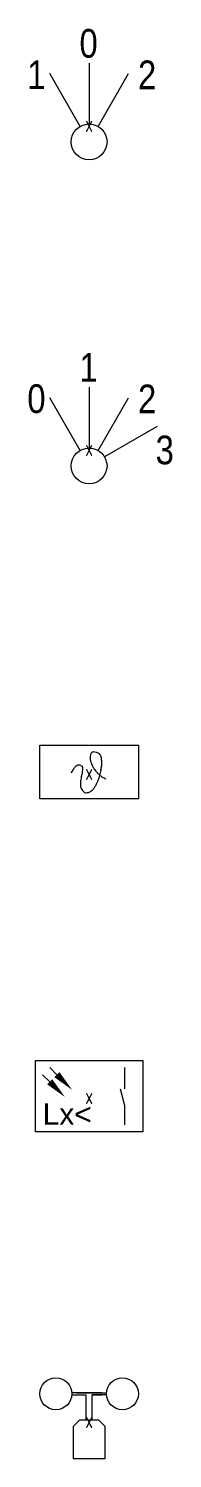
# Model space of a CAD drawing. Header units: metres. Extents: x -162 to 83385, y -62392 to -1971.
# Drawn here: x 6321 to 6773, y -14522 to -10031 of the extents above; entities that cross this region are included whole.
import ezdxf
from ezdxf.enums import TextEntityAlignment as Align

# ---------------------------------------------------------------- set-up
doc = ezdxf.new("R2010")
doc.units = ezdxf.units.M
doc.header["$LTSCALE"] = 0.5
for name, color, linetype, lineweight in [('ELIN_Attribut_01_Produkt_ID', 7, 'Continuous', 0), ('ELIN_Attribut_02_Stromkreis', 7, 'Continuous', 0), ('ELIN_Attribut_03_Verteilerbereich', 7, 'Continuous', 0), ('ELIN_Attribut_04_Montagehoehe', 7, 'Continuous', 0), ('ELIN_Attribut_05_Montageart', 7, 'Continuous', 0), ('ELIN_Attribut_06_Tuernummer', 7, 'Continuous', 0), ('ELIN_Attribut_07_Bemerkung', 7, 'Continuous', 0), ('ELIN_Attribut_08_Adresse', 7, 'Continuous', 0), ('ELIN_Attribut_10_AKZ1', 7, 'Continuous', 0), ('ELIN_Attribut_11_AKZ2', 7, 'Continuous', 0), ('ELIN_Attribut_12_Sonstiges1', 7, 'Continuous', 0), ('ELIN_Attribut_13_Sonstiges2', 7, 'Continuous', 0), ('ELIN_Attribut_14_Bauteil', 7, 'Continuous', 0), ('ELIN_Attribut_15_Ebene', 7, 'Continuous', 0), ('ELIN_Attribut_16_Raumnummer', 7, 'Continuous', 0), ('ELIN_Attribut_17_Raumname', 7, 'Continuous', 0), ('ELIN_Attribut_18_Montageabschnitt', 7, 'Continuous', 0), ('ELIN_Attribut_Basispunkt', 2, 'Continuous', 0), ('ELIN_Attribute_GEMOS', 11, 'Continuous', 0), ('ELIN_STS_DE_Schaltgeraete', 7, 'Continuous', 0), ('ELIN_STS_WA_Schaltgeraete', 7, 'Continuous', 0)]:
    doc.layers.add(name, color=color, linetype=linetype, lineweight=lineweight)
doc.layers.get('0').off()
doc.styles.add('ARIAL', font='arial.ttf')
doc.styles.add('ARIAL_N', font='ARIALN.TTF')
doc.styles.add('ELIN_Attribute', font='isocp.shx', dxfattribs={"width": 0.8})

# ---------------------------------------------------------------- blocks, each defined once
blk = doc.blocks.new('ELIN_STS_UMSCHALTER_2ST')
at = {"color": 0}
for p, q in [((0, 191.3), (0, 0)), ((-28.1, -7.5), (-123.7, 158.1)), ((28.1, -7.5), (123.8, 158.1))]:
    blk.add_line(p, q, dxfattribs=at)
blk.add_circle((0, -56.2), 56.2, dxfattribs=at)
at = {"color": 0, "style": 'ARIAL_N'}
for s, p in [('0', (-1.7, 253.3)), ('1', (-165.6, 155)), ('2', (182.2, 155))]:
    blk.add_text(s, height=90, dxfattribs=at).set_placement(p, align=Align.MIDDLE)
at = {"layer": 'ELIN_Attribut_01_Produkt_ID', "style": 'ELIN_Attribute', "width": 0.8, "flags": 8}
blk.add_attdef('01_PRODUKT_ID', (232.5, -14.6, 0), '', height=150, dxfattribs=at)
at = {"layer": 'ELIN_Attribut_02_Stromkreis', "style": 'ELIN_Attribute', "width": 0.8, "flags": 8}
blk.add_attdef('02_STROMKREIS', (232.5, 185.4, 0), '', height=150, dxfattribs=at)
at = {"layer": 'ELIN_Attribut_03_Verteilerbereich', "style": 'ELIN_Attribute', "width": 0.8, "flags": 8}
blk.add_attdef('03_VERTEILERBEREICH', (-247.5, -404.4, 0), '', height=125, dxfattribs=at)
at = {"layer": 'ELIN_Attribut_04_Montagehoehe', "style": 'ELIN_Attribute', "width": 0.8, "flags": 8}
blk.add_attdef('04_MONTAGEHOEHE', text='', height=125, dxfattribs=at).set_placement((-214, -14.6, 0), align=Align.RIGHT)
at = {"layer": 'ELIN_Attribut_05_Montageart', "style": 'ELIN_Attribute', "width": 0.8, "flags": 8}
blk.add_attdef('05_MONTAGEART', (232.5, -204.4, 0), '', height=125, dxfattribs=at)
at = {"layer": 'ELIN_Attribut_06_Tuernummer', "style": 'ELIN_Attribute', "width": 0.8, "flags": 8}
blk.add_attdef('06_TUERNUMMER', text='', height=125, dxfattribs=at).set_placement((-214, -214.6, 0), align=Align.RIGHT)
at = {"layer": 'ELIN_Attribut_07_Bemerkung', "style": 'ELIN_Attribute', "width": 0.8, "flags": 8}
blk.add_attdef('07_BEMERKUNG', (-247.5, -604.4, 0), '', height=125, dxfattribs=at)
at = {"layer": 'ELIN_Attribut_08_Adresse', "style": 'ELIN_Attribute', "width": 0.8, "flags": 8}
blk.add_attdef('08_ADRESSE', (-247.5, -804.4, 0), '', height=125, dxfattribs=at)
at = {"layer": 'ELIN_Attribut_10_AKZ1', "style": 'ELIN_Attribute', "width": 0.8, "flags": 8}
blk.add_attdef('10_AKZ1', (-247.5, -1204.4, 0), '', height=125, dxfattribs=at)
at = {"layer": 'ELIN_Attribut_11_AKZ2', "style": 'ELIN_Attribute', "width": 0.8, "flags": 8}
blk.add_attdef('11_AKZ2', (-247.5, -1404.4, 0), '', height=125, dxfattribs=at)
at = {"layer": 'ELIN_Attribut_12_Sonstiges1', "style": 'ELIN_Attribute', "width": 0.8, "flags": 8}
blk.add_attdef('12_SONSTIGES1', (-247.5, -1604.4, 0), '', height=125, dxfattribs=at)
at = {"layer": 'ELIN_Attribut_13_Sonstiges2', "style": 'ELIN_Attribute', "width": 0.8, "flags": 8}
blk.add_attdef('13_SONSTIGES2', (-247.5, -1804.4, 0), '', height=125, dxfattribs=at)
at = {"layer": 'ELIN_Attribut_14_Bauteil', "style": 'ELIN_Attribute', "width": 0.8, "flags": 8}
blk.add_attdef('14_BAUTEIL', (-247.5, -2004.4, 0), '', height=125, dxfattribs=at)
at = {"layer": 'ELIN_Attribut_15_Ebene', "style": 'ELIN_Attribute', "width": 0.8, "flags": 8}
blk.add_attdef('15_EBENE', (-247.5, -2204.4, 0), '', height=125, dxfattribs=at)
at = {"layer": 'ELIN_Attribut_16_Raumnummer', "style": 'ELIN_Attribute', "width": 0.8, "flags": 8}
blk.add_attdef('16_RAUMNUMMER', (-247.5, -2404.4, 0), '', height=125, dxfattribs=at)
at = {"layer": 'ELIN_Attribut_17_Raumname', "style": 'ELIN_Attribute', "width": 0.8, "flags": 8}
blk.add_attdef('17_RAUMNAME', (-247.5, -2604.4, 0), '', height=125, dxfattribs=at)
at = {"layer": 'ELIN_Attribut_18_Montageabschnitt', "style": 'ELIN_Attribute', "width": 0.8, "flags": 8}
blk.add_attdef('18_MONTAGEABSCHNITT', (-247.5, -2804.4, 0), '', height=125, dxfattribs=at)
at = {"layer": 'ELIN_Attribut_Basispunkt', "style": 'ELIN_Attribute', "width": 0.8, "flags": 8}
blk.add_attdef('Basispunkt', text='', height=50, dxfattribs=at).set_placement((0, 0), align=Align.MIDDLE)
at = {"layer": 'ELIN_Attribute_GEMOS', "style": 'ELIN_Attribute', "width": 0.6}
for tag, p in [('G01_PRO02ID', (1620.5, 183.6)), ('G02_BEZEICHNUNG', (1620.5, -14.6, 0)), ('G03_DESCRIPTION', (1620.5, -204.4, 0)), ('G04_GEMOS-SYMBOL', (1623.8, -404.4, 0)), ('G05_GEMOS-TYP', (1623.8, -604.4, 0)), ('G06_ORTSKENNUNG', (1620.5, -804.4, 0)), ('G08_FREI1', (1620.5, -1004.4, 0)), ('G08_FREI2', (1620.5, -1204.4, 0))]:
    blk.add_attdef(tag, p, '', height=125, dxfattribs=at)
blk = doc.blocks.new('ELIN_STS_STUFENSCHALTER_3ST')
at = {"color": 0}
for p, q in [((0, 191.2), (0, 0)), ((-28.1, -7.5), (-123.7, 158.1)), ((28.1, -7.5), (123.8, 158.1)), ((214.3, 67.5), (48.7, -28.1))]:
    blk.add_line(p, q, dxfattribs=at)
blk.add_circle((0, -56.3), 56.2, dxfattribs=at)
at = {"color": 0, "style": 'ARIAL_N'}
for s, p in [('1', (-1.7, 253.3)), ('0', (-165.6, 155)), ('2', (182.2, 155)), ('3', (237.6, -5.9))]:
    blk.add_text(s, height=90, dxfattribs=at).set_placement(p, align=Align.MIDDLE)
at = {"layer": 'ELIN_Attribut_01_Produkt_ID', "style": 'ELIN_Attribute', "width": 0.8, "flags": 8}
blk.add_attdef('01_PRODUKT_ID', (319.7, -14.6, 0), '', height=150, dxfattribs=at)
at = {"layer": 'ELIN_Attribut_02_Stromkreis', "style": 'ELIN_Attribute', "width": 0.8, "flags": 8}
blk.add_attdef('02_STROMKREIS', (319.6, 185.4, 0), '', height=150, dxfattribs=at)
at = {"layer": 'ELIN_Attribut_03_Verteilerbereich', "style": 'ELIN_Attribute', "width": 0.8, "flags": 8}
blk.add_attdef('03_VERTEILERBEREICH', (-247.5, -404.4, 0), '', height=125, dxfattribs=at)
at = {"layer": 'ELIN_Attribut_04_Montagehoehe', "style": 'ELIN_Attribute', "width": 0.8, "flags": 8}
blk.add_attdef('04_MONTAGEHOEHE', text='', height=125, dxfattribs=at).set_placement((-227.5, -14.6, 0), align=Align.RIGHT)
at = {"layer": 'ELIN_Attribut_05_Montageart', "style": 'ELIN_Attribute', "width": 0.8, "flags": 8}
blk.add_attdef('05_MONTAGEART', (319, -204.4, 0), '', height=125, dxfattribs=at)
at = {"layer": 'ELIN_Attribut_06_Tuernummer', "style": 'ELIN_Attribute', "width": 0.8, "flags": 8}
blk.add_attdef('06_TUERNUMMER', text='', height=125, dxfattribs=at).set_placement((-227.5, -214.6, 0), align=Align.RIGHT)
at = {"layer": 'ELIN_Attribut_07_Bemerkung', "style": 'ELIN_Attribute', "width": 0.8, "flags": 8}
blk.add_attdef('07_BEMERKUNG', (-247.5, -604.4, 0), '', height=125, dxfattribs=at)
at = {"layer": 'ELIN_Attribut_08_Adresse', "style": 'ELIN_Attribute', "width": 0.8, "flags": 8}
blk.add_attdef('08_ADRESSE', (-247.5, -804.4, 0), '', height=125, dxfattribs=at)
at = {"layer": 'ELIN_Attribut_10_AKZ1', "style": 'ELIN_Attribute', "width": 0.8, "flags": 8}
blk.add_attdef('10_AKZ1', (-247.5, -1204.4, 0), '', height=125, dxfattribs=at)
at = {"layer": 'ELIN_Attribut_11_AKZ2', "style": 'ELIN_Attribute', "width": 0.8, "flags": 8}
blk.add_attdef('11_AKZ2', (-247.5, -1404.4, 0), '', height=125, dxfattribs=at)
at = {"layer": 'ELIN_Attribut_12_Sonstiges1', "style": 'ELIN_Attribute', "width": 0.8, "flags": 8}
blk.add_attdef('12_SONSTIGES1', (-247.5, -1604.4, 0), '', height=125, dxfattribs=at)
at = {"layer": 'ELIN_Attribut_13_Sonstiges2', "style": 'ELIN_Attribute', "width": 0.8, "flags": 8}
blk.add_attdef('13_SONSTIGES2', (-247.5, -1804.4, 0), '', height=125, dxfattribs=at)
at = {"layer": 'ELIN_Attribut_14_Bauteil', "style": 'ELIN_Attribute', "width": 0.8, "flags": 8}
blk.add_attdef('14_BAUTEIL', (-247.5, -2004.4, 0), '', height=125, dxfattribs=at)
at = {"layer": 'ELIN_Attribut_15_Ebene', "style": 'ELIN_Attribute', "width": 0.8, "flags": 8}
blk.add_attdef('15_EBENE', (-247.5, -2204.4, 0), '', height=125, dxfattribs=at)
at = {"layer": 'ELIN_Attribut_16_Raumnummer', "style": 'ELIN_Attribute', "width": 0.8, "flags": 8}
blk.add_attdef('16_RAUMNUMMER', (-247.5, -2404.4, 0), '', height=125, dxfattribs=at)
at = {"layer": 'ELIN_Attribut_17_Raumname', "style": 'ELIN_Attribute', "width": 0.8, "flags": 8}
blk.add_attdef('17_RAUMNAME', (-247.5, -2604.4, 0), '', height=125, dxfattribs=at)
at = {"layer": 'ELIN_Attribut_18_Montageabschnitt', "style": 'ELIN_Attribute', "width": 0.8, "flags": 8}
blk.add_attdef('18_MONTAGEABSCHNITT', (-247.5, -2804.4, 0), '', height=125, dxfattribs=at)
at = {"layer": 'ELIN_Attribut_Basispunkt', "style": 'ELIN_Attribute', "width": 0.8, "flags": 8}
blk.add_attdef('Basispunkt', text='', height=50, dxfattribs=at).set_placement((0, 0), align=Align.MIDDLE)
at = {"layer": 'ELIN_Attribute_GEMOS', "style": 'ELIN_Attribute', "width": 0.6}
for tag, p in [('G01_PRO02ID', (1620.5, 183.6)), ('G02_BEZEICHNUNG', (1620.5, -14.6, 0)), ('G03_DESCRIPTION', (1620.5, -204.4, 0)), ('G04_GEMOS-SYMBOL', (1623.8, -404.4, 0)), ('G05_GEMOS-TYP', (1623.8, -604.4, 0)), ('G06_ORTSKENNUNG', (1620.5, -804.4, 0)), ('G08_FREI1', (1620.5, -1004.4, 0)), ('G08_FREI2', (1620.5, -1204.4, 0))]:
    blk.add_attdef(tag, p, '', height=125, dxfattribs=at)
blk = doc.blocks.new('ELIN_STS_TEMPERATURREGLER')
at = {"color": 0}
for p, q in [((-154.7, 84.4), (154.7, 84.4)), ((-154.7, -84.4), (-154.7, 84.4)), ((154.7, 84.4), (154.7, -84.4)), ((154.7, -84.4), (-154.7, -84.4))]:
    blk.add_line(p, q, dxfattribs=at)
for centre, radius, start, end in [((25, 48.8), 21.9, 153.9962, 177.4295), ((77.9, 46.5), 74.8, 177.4295, 182.9357), ((13.2, 54.6), 8.77, 116.5956, 153.9962), ((13.1, 54.8), 8.54, 88.6028, 116.5956), ((12.4, 25.8), 37.5, 75.351, 88.6028), ((10, 16.6), 47, 64.0261, 75.351), ((26.4, 50.2), 9.68, 38.9015, 64.0261), ((21, 45.9), 16.6, 16.6073, 38.9015), ((-19.3, 33.8), 58.7, 4.8074, 16.6073), ((1, -26.9), 62.3, 151.6065, 158.1489), ((-16.6, -17.4), 42.3, 143.6659, 151.6065), ((20.2, -44.4), 87.9, 136.4682, 143.6659), ((-24.8, -1.7), 25.9, 123.1865, 136.4682), ((-32.2, 9.6), 12.4, 92.7263, 123.1865), ((-32.1, 8.2), 13.8, 63.9507, 92.7263), ((-33.3, 5.7), 16.6, 43.6034, 63.9507), ((-133.4, 18), 114.1, 343.9352, 351.6945), ((-25.2, 13.5), 5.35, 7.4086, 43.6034), ((-105, 13.9), 85.4, 351.6945, 357.2072), ((-44.7, 10.9), 25, 357.2072, 7.4086), ((37.1, 44.4), 34, 182.9357, 191.1098), ((80, 52.8), 77.7, 191.1098, 197.7843), ((65.3, 48.1), 62.2, 197.7843, 205.2445), ((74.5, 52.4), 72.4, 205.2445, 213.8967), ((97.4, 67.8), 100, 213.8967, 221.2578), ((77.8, 50.6), 73.9, 221.2578, 226.2737), ((370.4, -68.2), 341.9, 166.9882, 168.7015), ((-275.4, 81.3), 320.9, 346.9322, 348.7574), ((-180.8, 20.2), 220.7, 0.8814, 4.8074), ((16.7, 23.3), 23.2, 348.7574, 0.8814), ((56.5, -38.4), 83.9, 172.4206, 180), ((10.2, -38.4), 37.6, 180, 191.3269), ((67.9, -40), 95.4, 163.9352, 172.4206), ((-47.7, -4.9), 77.7, 324.2455, 331.6432), ((-267.9, 113.9), 327.9, 331.6432, 333.4345), ((-41.1, 0.5), 74.3, 333.4345, 337.1971), ((236.7, 216.7), 303.8, 226.2737, 228.7473), ((-132.8, 39.1), 173.8, 337.1971, 340.9061), ((-10.6, -3.2), 44.5, 340.9061, 348.2427), ((-176.9, 31.4), 214.4, 348.2427, 349.7498), ((572.5, -108.6), 548, 168.7015, 169.291), ((60.2, 15.5), 36.1, 228.7473, 239.535), ((94, 72.9), 102.8, 239.535, 245.9224), ((-5.2, -41.5), 21.9, 191.3269, 205.9749), ((13.8, -32.3), 43, 205.9749, 216.4176), ((1.4, -41.4), 27.6, 216.4176, 227.7269), ((-8.3, -52.1), 13.2, 227.7269, 244.0886), ((-9.9, -55.3), 9.66, 244.0886, 271.4688), ((-10.3, -38), 26.9, 271.4688, 287.7792), ((-14.9, -23.8), 41.8, 287.7792, 298.9259), ((-3.3, -44.7), 18, 298.9259, 315.9652), ((-35, -14.1), 62.1, 315.9652, 324.2455)]:
    blk.add_arc(centre, radius, start, end, dxfattribs=at)
at = {"layer": 'ELIN_Attribut_01_Produkt_ID', "style": 'ELIN_Attribute', "width": 0.8, "flags": 8}
blk.add_attdef('01_PRODUKT_ID', (199.5, -14.6, 0), '', height=150, dxfattribs=at)
at = {"layer": 'ELIN_Attribut_02_Stromkreis', "style": 'ELIN_Attribute', "width": 0.8, "flags": 8}
blk.add_attdef('02_STROMKREIS', (199.5, 185.4, 0), '', height=150, dxfattribs=at)
at = {"layer": 'ELIN_Attribut_03_Verteilerbereich', "style": 'ELIN_Attribute', "width": 0.8, "flags": 8}
blk.add_attdef('03_VERTEILERBEREICH', (-247.5, -404.4, 0), '', height=125, dxfattribs=at)
at = {"layer": 'ELIN_Attribut_04_Montagehoehe', "style": 'ELIN_Attribute', "width": 0.8, "flags": 8}
blk.add_attdef('04_MONTAGEHOEHE', text='', height=125, dxfattribs=at).set_placement((-199, -14.6, 0), align=Align.RIGHT)
at = {"layer": 'ELIN_Attribut_05_Montageart', "style": 'ELIN_Attribute', "width": 0.8, "flags": 8}
blk.add_attdef('05_MONTAGEART', (199.5, -204.4, 0), '', height=125, dxfattribs=at)
at = {"layer": 'ELIN_Attribut_06_Tuernummer', "style": 'ELIN_Attribute', "width": 0.8, "flags": 8}
blk.add_attdef('06_TUERNUMMER', text='', height=125, dxfattribs=at).set_placement((-199, -214.6, 0), align=Align.RIGHT)
at = {"layer": 'ELIN_Attribut_07_Bemerkung', "style": 'ELIN_Attribute', "width": 0.8, "flags": 8}
blk.add_attdef('07_BEMERKUNG', (-247.5, -604.4, 0), '', height=125, dxfattribs=at)
at = {"layer": 'ELIN_Attribut_08_Adresse', "style": 'ELIN_Attribute', "width": 0.8, "flags": 8}
blk.add_attdef('08_ADRESSE', (-247.5, -804.4, 0), '', height=125, dxfattribs=at)
at = {"layer": 'ELIN_Attribut_10_AKZ1', "style": 'ELIN_Attribute', "width": 0.8, "flags": 8}
blk.add_attdef('10_AKZ1', (-247.5, -1204.4, 0), '', height=125, dxfattribs=at)
at = {"layer": 'ELIN_Attribut_11_AKZ2', "style": 'ELIN_Attribute', "width": 0.8, "flags": 8}
blk.add_attdef('11_AKZ2', (-247.5, -1404.4, 0), '', height=125, dxfattribs=at)
at = {"layer": 'ELIN_Attribut_12_Sonstiges1', "style": 'ELIN_Attribute', "width": 0.8, "flags": 8}
blk.add_attdef('12_SONSTIGES1', (-247.5, -1604.4, 0), '', height=125, dxfattribs=at)
at = {"layer": 'ELIN_Attribut_13_Sonstiges2', "style": 'ELIN_Attribute', "width": 0.8, "flags": 8}
blk.add_attdef('13_SONSTIGES2', (-247.5, -1804.4, 0), '', height=125, dxfattribs=at)
at = {"layer": 'ELIN_Attribut_14_Bauteil', "style": 'ELIN_Attribute', "width": 0.8, "flags": 8}
blk.add_attdef('14_BAUTEIL', (-247.5, -2004.4, 0), '', height=125, dxfattribs=at)
at = {"layer": 'ELIN_Attribut_15_Ebene', "style": 'ELIN_Attribute', "width": 0.8, "flags": 8}
blk.add_attdef('15_EBENE', (-247.5, -2204.4, 0), '', height=125, dxfattribs=at)
at = {"layer": 'ELIN_Attribut_16_Raumnummer', "style": 'ELIN_Attribute', "width": 0.8, "flags": 8}
blk.add_attdef('16_RAUMNUMMER', (-247.5, -2404.4, 0), '', height=125, dxfattribs=at)
at = {"layer": 'ELIN_Attribut_17_Raumname', "style": 'ELIN_Attribute', "width": 0.8, "flags": 8}
blk.add_attdef('17_RAUMNAME', (-247.5, -2604.4, 0), '', height=125, dxfattribs=at)
at = {"layer": 'ELIN_Attribut_18_Montageabschnitt', "style": 'ELIN_Attribute', "width": 0.8, "flags": 8}
blk.add_attdef('18_MONTAGEABSCHNITT', (-247.5, -2804.4, 0), '', height=125, dxfattribs=at)
at = {"layer": 'ELIN_Attribut_Basispunkt', "style": 'ELIN_Attribute', "width": 0.8, "flags": 8}
blk.add_attdef('Basispunkt', text='', height=50, dxfattribs=at).set_placement((0, 0), align=Align.MIDDLE)
at = {"layer": 'ELIN_Attribute_GEMOS', "style": 'ELIN_Attribute', "width": 0.6}
for tag, p in [('G01_PRO02ID', (1620.5, 183.6)), ('G02_BEZEICHNUNG', (1620.5, -14.6, 0)), ('G03_DESCRIPTION', (1620.5, -204.4, 0)), ('G04_GEMOS-SYMBOL', (1623.8, -404.4, 0)), ('G05_GEMOS-TYP', (1623.8, -604.4, 0)), ('G06_ORTSKENNUNG', (1620.5, -804.4, 0)), ('G08_FREI1', (1620.5, -1004.4, 0)), ('G08_FREI2', (1620.5, -1204.4, 0))]:
    blk.add_attdef(tag, p, '', height=125, dxfattribs=at)
blk = doc.blocks.new('ELIN_STS_DAEMMERUNGSSCHALTER')
at = {"color": 0}
for p, q in [((-168.7, 112.5), (168.7, 112.5)), ((-168.7, -112.5), (-168.7, 112.5)), ((-123.7, 90), (-101.2, 67.5)), ((112.5, 22.5), (112.5, 90)), ((168.7, 112.5), (168.7, -112.5)), ((-146.2, 67.5), (-123.7, 45)), ((112.5, -30.6), (98.5, 21.6)), ((112.5, -90), (112.5, -30.6)), ((168.7, -112.5), (-168.7, -112.5))]:
    blk.add_line(p, q, dxfattribs=at)
for points in [[(-131.7, 37), (-115.8, 52.9), (-76, -2.7)], [(-109.2, 59.5), (-93.3, 75.4), (-53.5, 19.8)]]:
    blk.add_solid(points, dxfattribs=at)
at = {"color": 0, "style": 'ARIAL'}
blk.add_text('Lx<', height=67.49, dxfattribs=at).set_placement((-146.2, -90))
at = {"layer": 'ELIN_Attribut_01_Produkt_ID', "style": 'ELIN_Attribute', "width": 0.8, "flags": 8}
blk.add_attdef('01_PRODUKT_ID', (233.5, -14.6, 0), '', height=150, dxfattribs=at)
at = {"layer": 'ELIN_Attribut_02_Stromkreis', "style": 'ELIN_Attribute', "width": 0.8, "flags": 8}
blk.add_attdef('02_STROMKREIS', (233.5, 185.4, 0), '', height=150, dxfattribs=at)
at = {"layer": 'ELIN_Attribut_03_Verteilerbereich', "style": 'ELIN_Attribute', "width": 0.8, "flags": 8}
blk.add_attdef('03_VERTEILERBEREICH', (-247.5, -404.4, 0), '', height=125, dxfattribs=at)
at = {"layer": 'ELIN_Attribut_04_Montagehoehe', "style": 'ELIN_Attribute', "width": 0.8, "flags": 8}
blk.add_attdef('04_MONTAGEHOEHE', text='', height=125, dxfattribs=at).set_placement((-225.5, -14.6, 0), align=Align.RIGHT)
at = {"layer": 'ELIN_Attribut_05_Montageart', "style": 'ELIN_Attribute', "width": 0.8, "flags": 8}
blk.add_attdef('05_MONTAGEART', (233.5, -204.4, 0), '', height=125, dxfattribs=at)
at = {"layer": 'ELIN_Attribut_06_Tuernummer', "style": 'ELIN_Attribute', "width": 0.8, "flags": 8}
blk.add_attdef('06_TUERNUMMER', text='', height=125, dxfattribs=at).set_placement((-225.5, -214.6, 0), align=Align.RIGHT)
at = {"layer": 'ELIN_Attribut_07_Bemerkung', "style": 'ELIN_Attribute', "width": 0.8, "flags": 8}
blk.add_attdef('07_BEMERKUNG', (-247.5, -604.4, 0), '', height=125, dxfattribs=at)
at = {"layer": 'ELIN_Attribut_08_Adresse', "style": 'ELIN_Attribute', "width": 0.8, "flags": 8}
blk.add_attdef('08_ADRESSE', (-247.5, -804.4, 0), '', height=125, dxfattribs=at)
at = {"layer": 'ELIN_Attribut_10_AKZ1', "style": 'ELIN_Attribute', "width": 0.8, "flags": 8}
blk.add_attdef('10_AKZ1', (-247.5, -1204.4, 0), '', height=125, dxfattribs=at)
at = {"layer": 'ELIN_Attribut_11_AKZ2', "style": 'ELIN_Attribute', "width": 0.8, "flags": 8}
blk.add_attdef('11_AKZ2', (-247.5, -1404.4, 0), '', height=125, dxfattribs=at)
at = {"layer": 'ELIN_Attribut_12_Sonstiges1', "style": 'ELIN_Attribute', "width": 0.8, "flags": 8}
blk.add_attdef('12_SONSTIGES1', (-247.5, -1604.4, 0), '', height=125, dxfattribs=at)
at = {"layer": 'ELIN_Attribut_13_Sonstiges2', "style": 'ELIN_Attribute', "width": 0.8, "flags": 8}
blk.add_attdef('13_SONSTIGES2', (-247.5, -1804.4, 0), '', height=125, dxfattribs=at)
at = {"layer": 'ELIN_Attribut_14_Bauteil', "style": 'ELIN_Attribute', "width": 0.8, "flags": 8}
blk.add_attdef('14_BAUTEIL', (-247.5, -2004.4, 0), '', height=125, dxfattribs=at)
at = {"layer": 'ELIN_Attribut_15_Ebene', "style": 'ELIN_Attribute', "width": 0.8, "flags": 8}
blk.add_attdef('15_EBENE', (-247.5, -2204.4, 0), '', height=125, dxfattribs=at)
at = {"layer": 'ELIN_Attribut_16_Raumnummer', "style": 'ELIN_Attribute', "width": 0.8, "flags": 8}
blk.add_attdef('16_RAUMNUMMER', (-247.5, -2404.4, 0), '', height=125, dxfattribs=at)
at = {"layer": 'ELIN_Attribut_17_Raumname', "style": 'ELIN_Attribute', "width": 0.8, "flags": 8}
blk.add_attdef('17_RAUMNAME', (-247.5, -2604.4, 0), '', height=125, dxfattribs=at)
at = {"layer": 'ELIN_Attribut_18_Montageabschnitt', "style": 'ELIN_Attribute', "width": 0.8, "flags": 8}
blk.add_attdef('18_MONTAGEABSCHNITT', (-247.5, -2804.4, 0), '', height=125, dxfattribs=at)
at = {"layer": 'ELIN_Attribut_Basispunkt', "style": 'ELIN_Attribute', "width": 0.8, "flags": 8}
blk.add_attdef('Basispunkt', text='', height=50, dxfattribs=at).set_placement((0, 0), align=Align.MIDDLE)
at = {"layer": 'ELIN_Attribute_GEMOS', "style": 'ELIN_Attribute', "width": 0.6}
for tag, p in [('G01_PRO02ID', (1620.5, 183.6)), ('G02_BEZEICHNUNG', (1620.5, -14.6, 0)), ('G03_DESCRIPTION', (1620.5, -204.4, 0)), ('G04_GEMOS-SYMBOL', (1623.8, -404.4, 0)), ('G05_GEMOS-TYP', (1623.8, -604.4, 0)), ('G06_ORTSKENNUNG', (1620.5, -804.4, 0)), ('G08_FREI1', (1620.5, -1004.4, 0)), ('G08_FREI2', (1620.5, -1204.4, 0))]:
    blk.add_attdef(tag, p, '', height=125, dxfattribs=at)
blk = doc.blocks.new('ELIN_STS_WINDWÄCHTER')
at = {"color": 0}
for p, q in [((40, 85.5), (-54, 85.5)), ((-54, 79.4), (-10, 79.4)), ((-40, 85.5), (54, 85.5)), ((-10, 79.4), (-10, -0.6)), ((10, -0.6), (10, 79.4)), ((54, 79.4), (10, 79.4)), ((10, 79.4), (40, 79.4)), ((-30, 0), (-50, -20)), ((30, 0), (-30, 0)), ((50, -20), (30, 0)), ((-50, -20), (-50, -120)), ((50, -120), (50, -20)), ((-50, -120), (50, -120))]:
    blk.add_line(p, q, dxfattribs=at)
for centre in [(-104.7, 82.9), (104.7, 82.9)]:
    blk.add_circle(centre, 50, dxfattribs=at)
at = {"layer": 'ELIN_Attribut_01_Produkt_ID', "style": 'ELIN_Attribute', "width": 0.8, "flags": 8}
blk.add_attdef('01_PRODUKT_ID', (191, -14.6, 0), '', height=150, dxfattribs=at)
at = {"layer": 'ELIN_Attribut_02_Stromkreis', "style": 'ELIN_Attribute', "width": 0.8, "flags": 8}
blk.add_attdef('02_STROMKREIS', (189.8, 185.4, 0), '', height=150, dxfattribs=at)
at = {"layer": 'ELIN_Attribut_03_Verteilerbereich', "style": 'ELIN_Attribute', "width": 0.8, "flags": 8}
blk.add_attdef('03_VERTEILERBEREICH', (-247.5, -404.4, 0), '', height=125, dxfattribs=at)
at = {"layer": 'ELIN_Attribut_04_Montagehoehe', "style": 'ELIN_Attribute', "width": 0.8, "flags": 8}
blk.add_attdef('04_MONTAGEHOEHE', text='', height=125, dxfattribs=at).set_placement((-206, -14.6, 0), align=Align.RIGHT)
at = {"layer": 'ELIN_Attribut_05_Montageart', "style": 'ELIN_Attribute', "width": 0.8, "flags": 8}
blk.add_attdef('05_MONTAGEART', (191, -204.4, 0), '', height=125, dxfattribs=at)
at = {"layer": 'ELIN_Attribut_06_Tuernummer', "style": 'ELIN_Attribute', "width": 0.8, "flags": 8}
blk.add_attdef('06_TUERNUMMER', text='', height=125, dxfattribs=at).set_placement((-206, -214.6, 0), align=Align.RIGHT)
at = {"layer": 'ELIN_Attribut_07_Bemerkung', "style": 'ELIN_Attribute', "width": 0.8, "flags": 8}
blk.add_attdef('07_BEMERKUNG', (-247.5, -604.4, 0), '', height=125, dxfattribs=at)
at = {"layer": 'ELIN_Attribut_08_Adresse', "style": 'ELIN_Attribute', "width": 0.8, "flags": 8}
blk.add_attdef('08_ADRESSE', (-247.5, -804.4, 0), '', height=125, dxfattribs=at)
at = {"layer": 'ELIN_Attribut_10_AKZ1', "style": 'ELIN_Attribute', "width": 0.8, "flags": 8}
blk.add_attdef('10_AKZ1', (-247.5, -1204.4, 0), '', height=125, dxfattribs=at)
at = {"layer": 'ELIN_Attribut_11_AKZ2', "style": 'ELIN_Attribute', "width": 0.8, "flags": 8}
blk.add_attdef('11_AKZ2', (-247.5, -1404.4, 0), '', height=125, dxfattribs=at)
at = {"layer": 'ELIN_Attribut_12_Sonstiges1', "style": 'ELIN_Attribute', "width": 0.8, "flags": 8}
blk.add_attdef('12_SONSTIGES1', (-247.5, -1604.4, 0), '', height=125, dxfattribs=at)
at = {"layer": 'ELIN_Attribut_13_Sonstiges2', "style": 'ELIN_Attribute', "width": 0.8, "flags": 8}
blk.add_attdef('13_SONSTIGES2', (-247.5, -1804.4, 0), '', height=125, dxfattribs=at)
at = {"layer": 'ELIN_Attribut_14_Bauteil', "style": 'ELIN_Attribute', "width": 0.8, "flags": 8}
blk.add_attdef('14_BAUTEIL', (-247.5, -2004.4, 0), '', height=125, dxfattribs=at)
at = {"layer": 'ELIN_Attribut_15_Ebene', "style": 'ELIN_Attribute', "width": 0.8, "flags": 8}
blk.add_attdef('15_EBENE', (-247.5, -2204.4, 0), '', height=125, dxfattribs=at)
at = {"layer": 'ELIN_Attribut_16_Raumnummer', "style": 'ELIN_Attribute', "width": 0.8, "flags": 8}
blk.add_attdef('16_RAUMNUMMER', (-247.5, -2404.4, 0), '', height=125, dxfattribs=at)
at = {"layer": 'ELIN_Attribut_17_Raumname', "style": 'ELIN_Attribute', "width": 0.8, "flags": 8}
blk.add_attdef('17_RAUMNAME', (-247.5, -2604.4, 0), '', height=125, dxfattribs=at)
at = {"layer": 'ELIN_Attribut_18_Montageabschnitt', "style": 'ELIN_Attribute', "width": 0.8, "flags": 8}
blk.add_attdef('18_MONTAGEABSCHNITT', (-247.5, -2804.4, 0), '', height=125, dxfattribs=at)
at = {"layer": 'ELIN_Attribut_Basispunkt', "style": 'ELIN_Attribute', "width": 0.8, "flags": 8}
blk.add_attdef('Basispunkt', text='', height=50, dxfattribs=at).set_placement((0, 0), align=Align.MIDDLE)
at = {"layer": 'ELIN_Attribute_GEMOS', "style": 'ELIN_Attribute', "width": 0.6}
for tag, p in [('G01_PRO02ID', (1620.5, 183.6)), ('G02_BEZEICHNUNG', (1620.5, -14.6, 0)), ('G03_DESCRIPTION', (1620.5, -204.4, 0)), ('G04_GEMOS-SYMBOL', (1623.8, -404.4, 0)), ('G05_GEMOS-TYP', (1623.8, -604.4, 0)), ('G06_ORTSKENNUNG', (1620.5, -804.4, 0)), ('G08_FREI1', (1620.5, -1004.4, 0)), ('G08_FREI2', (1620.5, -1204.4, 0))]:
    blk.add_attdef(tag, p, '', height=125, dxfattribs=at)

msp = doc.modelspace()

# ---------------------------------------------------------------- block references
at = {"layer": 'ELIN_STS_DE_Schaltgeraete', "lineweight": 0}
ref = msp.add_blockref('ELIN_STS_WINDWÄCHTER', (6510.9, -14402.4), dxfattribs=at)
ref.add_attrib('Basispunkt', 'x', dxfattribs={"layer": 'ELIN_Attribut_Basispunkt', "height": 50, "style": 'ELIN_Attribute', "width": 0.8}).set_placement((6510.9, -14402.4), align=Align.MIDDLE)
at = {"layer": 'ELIN_STS_WA_Schaltgeraete', "lineweight": 0}
ref = msp.add_blockref('ELIN_STS_UMSCHALTER_2ST', (6510.9, -10330.9), dxfattribs=at)
ref.add_attrib('Basispunkt', 'x', dxfattribs={"layer": 'ELIN_Attribut_Basispunkt', "height": 50, "style": 'ELIN_Attribute', "width": 0.8}).set_placement((6510.9, -10330.9), align=Align.MIDDLE)
ref = msp.add_blockref('ELIN_STS_STUFENSCHALTER_3ST', (6510.9, -11348.8), dxfattribs=at)
ref.add_attrib('Basispunkt', 'x', dxfattribs={"layer": 'ELIN_Attribut_Basispunkt', "height": 50, "style": 'ELIN_Attribute', "width": 0.8}).set_placement((6510.9, -11348.8), align=Align.MIDDLE)
ref = msp.add_blockref('ELIN_STS_TEMPERATURREGLER', (6510.9, -12366.7), dxfattribs=at)
ref.add_attrib('Basispunkt', 'x', dxfattribs={"layer": 'ELIN_Attribut_Basispunkt', "height": 50, "style": 'ELIN_Attribute', "width": 0.8}).set_placement((6510.9, -12366.7), align=Align.MIDDLE)
ref = msp.add_blockref('ELIN_STS_DAEMMERUNGSSCHALTER', (6510.9, -13384.6), dxfattribs=at)
ref.add_attrib('Basispunkt', 'x', dxfattribs={"layer": 'ELIN_Attribut_Basispunkt', "height": 50, "style": 'ELIN_Attribute', "width": 0.8}).set_placement((6510.9, -13384.6), align=Align.MIDDLE)

doc.saveas('drawing.dxf')
